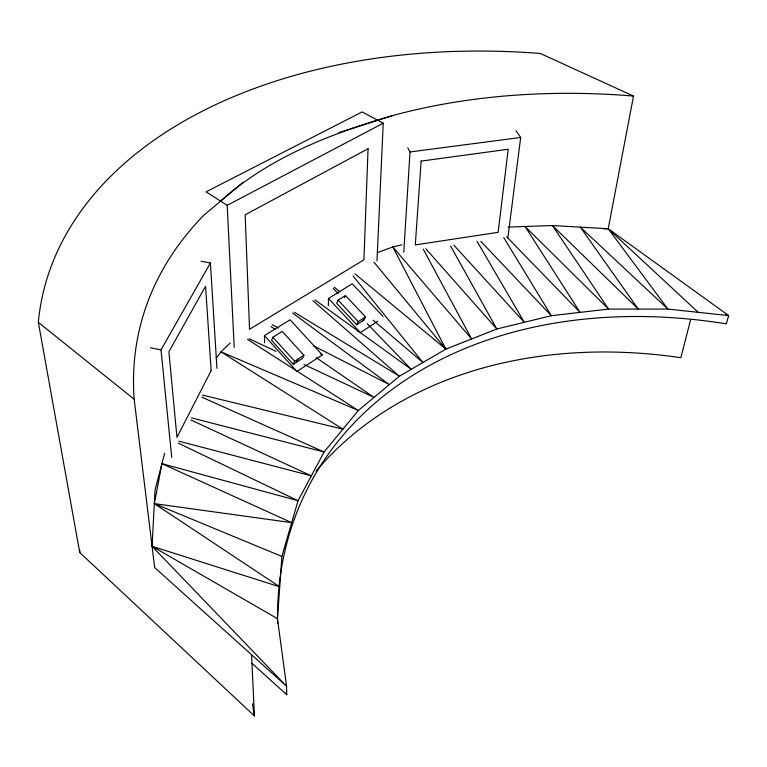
<?xml version="1.0" encoding="UTF-8"?>
<svg xmlns="http://www.w3.org/2000/svg" width="767" height="767" viewBox="0 0 767 767"><rect width="100%" height="100%" fill="white"/><g stroke="black" fill="none" stroke-linecap="round" stroke-linejoin="round"><path stroke-width="1.15" d="M328.372 305.534L328.477 298.478L352.245 283.79L383.021 316.416M376.971 260.876L383.232 123.209L362.158 111.915L206.055 191.846L227.195 205.335L234.194 347.374M403.768 252.209L410.019 151.952L407.785 147.945M251.96 663.292L286.733 694.768L286.58 686.273L277.453 618.643L281.892 556.449L298.037 500.717L324.077 451.993L358.333 410.489L399.358 376.233L445.876 349.119L496.824 328.995L551.32 315.697L608.567 309.091L667.894 309.072L728.65 315.592L726.32 323.847A494.6 365.782 26.7 0 0 277.568 623.494M507.859 237.789L520.688 137.475L516.038 130.726M178.26 443.134L298.037 500.717L161.942 463.68L154.33 503.622L279.725 586.832L152.067 546.296L155.049 489.979L164.646 453.364M251.547 654.74L254.443 715.947L79.73 552.528L38.35 322.351A518.597 333.559 9.2 0 1 540.313 53.479L633.513 96.067L608.231 228.748L667.894 309.072L580.312 227.137L638.269 309.082L552.422 225.527L508.329 227.07M690.54 320.012L680.837 357.71A470.075 361.717 27.2 0 0 316.148 471.015M272.899 337.24L271.595 340.385L293.253 364.325L302.514 358.352L303.933 355.265L282.237 331.44L272.899 337.24L294.653 361.238L293.253 364.325M296.417 362.283L297.826 359.196M338.122 300.127L336.636 303.291L356.684 324.767L363.97 320.06L365.552 316.953L345.476 295.544L338.122 300.127L358.247 321.661L356.684 324.767M344.469 297.654L345.476 295.544M362.925 320.74L364.507 317.634M171.712 457.381L161.032 349.867L210.407 262.976L201.021 261.259M216.131 358.41L221.011 351.823L230.225 342.993M220.608 201.127C268.929 157.551 330.98 133.602 392.627 115.587A578.836 383.74 15.5 0 1 633.513 96.067M243.216 182.134L203.945 215.134A520.093 341.478 13.4 0 0 134.167 399.243L154.656 567.542L286.58 686.273L152.067 546.296L277.453 618.643M357.393 330.692L360.308 332.619L377.834 321.191M322.332 354.948L296.887 371.496L264.433 335.61L290.118 319.772L322.332 354.948L320.385 353.606M294.653 361.238L303.933 355.265M358.247 321.661L365.552 316.953M227.195 205.335L383.232 123.209M377.45 252.583L392.819 246.974L401.822 244.798M338.976 132.576L392.627 115.587M410.019 151.952L520.688 137.475M150.457 347.796L161.032 349.867M202.613 395.13L342.916 429.175L221.011 351.823L358.333 410.489L247.492 339.35M191.529 417.89L324.077 451.993L201.922 397.201M178.912 441.178L311.325 475.866L190.858 419.961M281.892 556.449L154.33 503.622L291.69 522.653L161.942 463.68M249.112 338.717L275.995 351.353M303.962 364.488L374.018 397.392L316.119 357.575M272.16 324.719L278.546 327.979M313.703 345.946L389.339 384.593L292.582 313.022M725.505 313.895L728.65 315.592L608.231 228.748L552.422 225.527L608.567 309.091L525.059 226.486L580.063 312.38L506.747 236.888M294.499 312.322L399.358 376.233L312.974 300.702M270.981 326.541L274.912 329.244M314.978 299.935L411.208 369.32L367.23 323.674M38.35 322.351L134.167 399.243M355.054 273.896L445.876 349.119L392.819 246.974L471.609 338.956L423.202 249.083M334.249 287.079L339.685 291.7M373.155 320.175L422.914 362.494L353.06 275.947M698.21 312.322L608.231 228.748A494.801 328.842 4.7 0 0 603.504 228.787M333.204 288.363L338.189 293.531M480.851 241.365L551.32 315.697L503.756 237.588M328.477 298.478L360.308 332.619M453.805 245.095L524.273 322.293L476.997 241.25M425.8 248.748L496.824 328.995L450.565 245.986M373.97 262.199L445.876 349.119M210.407 262.976L216.936 368.352M264.433 335.61L264.634 342.772M254.443 715.947A470.075 361.717 27.2 0 1 252.516 703.838M79.73 552.528A436.404 337.173 12.5 0 1 79.845 550.14M286.733 694.768A494.6 365.782 26.7 0 1 286.168 692.333M368.055 148.731L363.932 259.821L249.543 329.283L245.162 214.789L368.055 148.731M421.121 161.099L415.302 244.913L498.138 232.324L508.214 149.249L421.121 161.099M211.146 370.634L176.947 437.363L168.893 351.727L205.575 286.235L211.146 370.634"/></g></svg>
